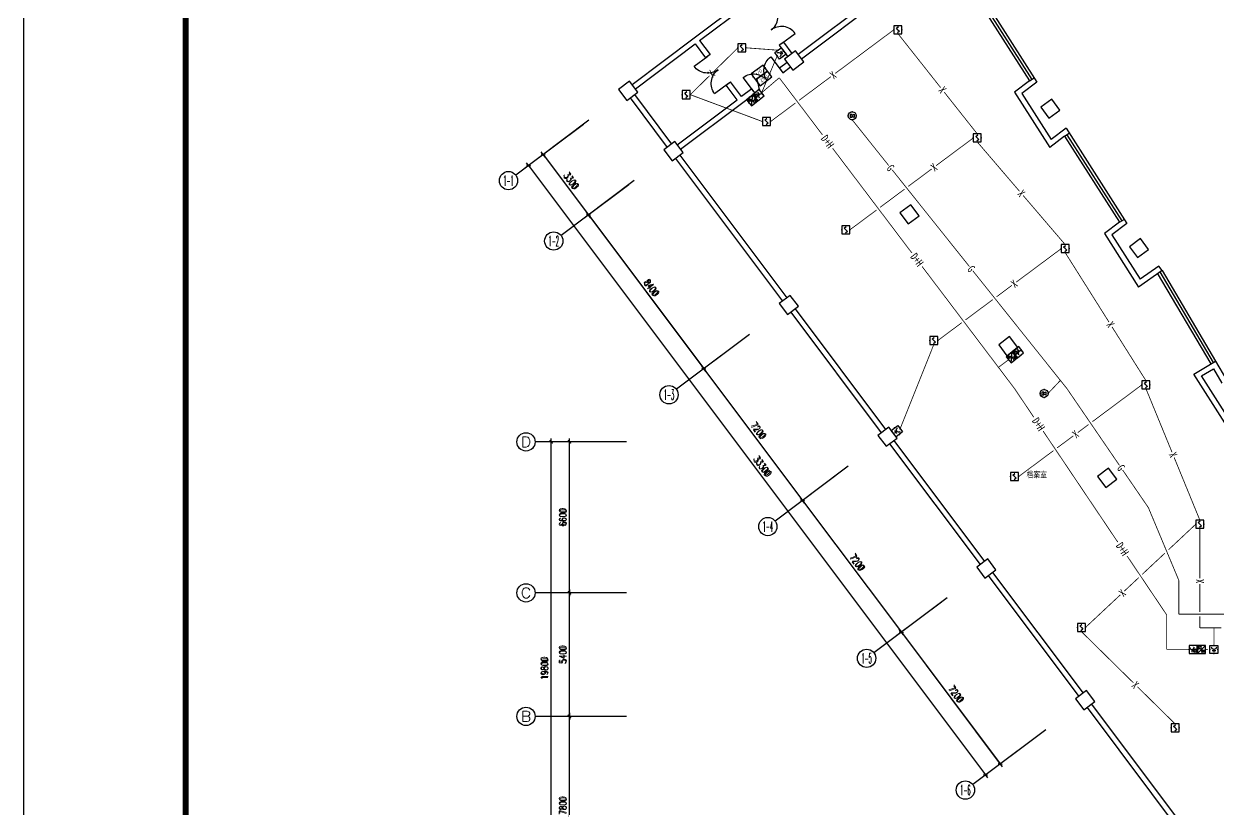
# Model space of a CAD drawing. Extents: x -149393 to 1177518, y -366685 to 296590.
# Drawn here: x 856650 to 908870, y -158251 to -123929 of the extents above; entities that cross this region are included whole.
import ezdxf
from ezdxf.enums import TextEntityAlignment as Align

# ---------------------------------------------------------------- set-up
doc = ezdxf.new("R2010")
doc.units = 0
doc.header["$LTSCALE"] = 1000
doc.header["$MEASUREMENT"] = 0
doc.linetypes.add('常规', pattern=[20, 10, 0, 10])
doc.layers.get('0').update_dxf_attribs({"linetype": 'CONTINUOUS'})
doc.layers.get('Defpoints').update_dxf_attribs({"linetype": 'CONTINUOUS'})
for name, color, linetype in [('AXIS', 3, 'CONTINUOUS'), ('AXIS_TEXT', 7, 'CONTINUOUS'), ('COLUMN', 9, 'CONTINUOUS'), ('EQUIP-消防', 3, 'CONTINUOUS'), ('LWIRE', 4, 'CONTINUOUS'), ('PUB_TITLE', 253, 'CONTINUOUS'), ('SIG_TEXT', 7, 'CONTINUOUS'), ('TEL_TEXT', 7, 'CONTINUOUS'), ('WALL', 9, 'CONTINUOUS'), ('WINDOW', 4, 'CONTINUOUS'), ('WIRE-消防', 3, '常规')]:
    doc.layers.add(name, color=color, linetype=linetype)
doc.styles.add('_TCH_AXIS', font='COMPLEX', dxfattribs={"bigfont": 'GBCBIG'})
doc.styles.add('_TCH_DIM_T3', font='SIMPLEX', dxfattribs={"width": 0.705882, "bigfont": 'GBCBIG'})
doc.styles.add('_TEL_ATTDEF', font='GBENOR', dxfattribs={"width": 0.8, "height": 3, "bigfont": 'GBCBIG'})
doc.styles.add('_TEL_DIM', font='', dxfattribs={"width": 0.8, "height": 3.5})
doc.styles.add('COMPLEX', font='COMPLEX')
doc.styles.add('DIM_FONT', font='SIMPLEX.shx', dxfattribs={"width": 0.8})
doc.styles.get("Standard").update_dxf_attribs({"font": 'gbenor.shx', "bigfont": 'gbcbig.shx'})
doc.styles.get('_TEL_DIM').set_extended_font_data('SimSun')
doc.dimstyles.new('_TCH_ARCH&&100', dxfattribs={"dimtxt": 297.5, "dimasz": 100, "dimexe": 250, "dimexo": 300, "dimgap": 126.25, "dimtad": 1, "dimdec": 0, "dimzin": 0, "dimdsep": 46, "dimtxsty": '_TCH_DIM_T3', "dimblk": 'ARCHTICK', "dimcen": 0.09, "dimclrt": 7, "dimazin": 2, "dimtfac": 1, "dimtdec": 0, "dimtix": 1, "dimtmove": 2, "dimatfit": 3, "dimfxl": 1, "dimtolj": 1, "dimtzin": 0, "dimarcsym": 0})
doc.dimstyles.new('DIMN', dxfattribs={"dimtxt": 300, "dimasz": 1, "dimexe": 250, "dimexo": 300, "dimgap": 150, "dimtad": 1, "dimdec": 0, "dimdsep": 46, "dimtxsty": 'DIM_FONT', "dimblk": '_DIMX', "dimcen": 2.5, "dimclrt": 7, "dimadec": 0, "dimazin": 0, "dimtfac": 1, "dimtdec": 0, "dimtix": 1, "dimtmove": 2, "dimatfit": 3, "dimldrblk": '_DIMX', "dimfxl": 1, "dimtolj": 1, "dimarcsym": 0})

# ---------------------------------------------------------------- blocks, each defined once
blk = doc.blocks.new('$equip_U$00000103(cyc-PC)')
for p, q in [((0.5, 0.5), (-0.5, 0.5)), ((-0.5, 0.5), (-0.5, -0.5)), ((-0.2, 0.2), (0.05, 0.4)), ((0, 0), (-0.2, 0.2)), ((0, 0), (0.2, -0.2)), ((0.5, -0.5), (0.5, 0.5)), ((-0.5, -0.5), (0.5, -0.5)), ((0.2, -0.2), (-0.05, -0.4))]:
    blk.add_line(p, q)
for p in [(-0.5, 0), (0, 0.5), (0.5, 0), (0, -0.5)]:
    blk.add_point(p)
at = {"color": 7, "style": '_TEL_DIM', "flags": 1}
blk.add_attdef('A', text='', height=0.00002, dxfattribs=at).set_placement((0, 0), align=Align.MIDDLE_CENTER)
blk = doc.blocks.new('$equip_U$00000105(cyc-PC)')
for p, q in [((0.5, 1), (-0.5, 1)), ((-0.5, 1), (-0.5, 0)), ((-0.5, 0), (0.5, 0)), ((-0.17, 0.5), (-0.17, 0.15)), ((0.5, 0), (0.5, 1))]:
    blk.add_line(p, q)
for radius in [0.226, 0.113]:
    blk.add_circle((0.23, 0.36), radius)
blk.add_arc((-0.17, 0.8), 0.3, 180, 0)
for p in [(-0.5, 0.5), (0, 1), (0, 0), (0.5, 0.5)]:
    blk.add_point(p)
at = {"color": 7, "style": '_TEL_DIM', "flags": 1}
blk.add_attdef('A', text='', height=0.00002, dxfattribs=at).set_placement((0, 0), align=Align.MIDDLE_CENTER)
blk = doc.blocks.new('$equip_U$00000107(cyc-PC)')
for p, q in [((-0.5, 1), (-0.5, 0)), ((0.5, 1), (-0.5, 0)), ((0.5, 1), (-0.5, 1)), ((-0.5, 0), (0.5, 0)), ((-0.27, 0.87, 0), (-0.42, 0.87, 0)), ((-0.42, 0.87, 0), (-0.42, 0.57, 0)), ((-0.42, 0.57, 0), (-0.27, 0.57, 0)), ((-0.27, 0.82, 0), (-0.07, 0.92, 0)), ((-0.27, 0.57, 0), (-0.27, 0.87, 0)), ((-0.07, 0.52, 0), (-0.27, 0.62, 0)), ((-0.07, 0.92, 0), (-0.07, 0.52, 0)), ((0.11, 0.16), (0.34, 0.4)), ((0.11, 0.4), (0.34, 0.16)), ((0.5, 0), (0.5, 1))]:
    blk.add_line(p, q)
blk.add_circle((0.22, 0.28), 0.169)
for p in [(-0.5, 0.5), (0, 1), (0, 0), (0.5, 0.5)]:
    blk.add_point(p)
at = {"color": 7, "style": '_TEL_DIM', "flags": 1}
blk.add_attdef('A', text='', height=0.00002, dxfattribs=at).set_placement((0, 0), align=Align.MIDDLE_CENTER)
blk = doc.blocks.new('$equip$00001635')
for p, q in [((-0.01, -0.35, 0), (-0.26, -0.35, 0)), ((-0.26, -0.35, 0), (-0.26, -0.65, 0)), ((-0.26, -0.65, 0), (-0.01, -0.65, 0)), ((-0.01, -0.4, 0), (0.24, -0.3, 0)), ((-0.01, -0.65, 0), (-0.01, -0.35, 0)), ((0.24, -0.7, 0), (-0.01, -0.6, 0)), ((0.24, -0.3, 0), (0.24, -0.7, 0))]:
    blk.add_line(p, q)
blk.add_circle((0, -0.5), 0.5)
at = {"flags": 9}
blk.add_attdef('A', (0, 0), '', height=0.00002, dxfattribs=at)
blk.add_attdef('B', text='', height=0.4, dxfattribs=at).set_placement((0.85, -0.68), align=Align.MIDDLE_CENTER)
blk = doc.blocks.new('$equip_U$00000115(cyc-PC)')
for p in [(0.01, 0.5, 0), (-0.49, 0, 0), (0.01, -0.5, 0), (0.51, 0, 0)]:
    blk.add_point(p)
blk.add_blockref('$equip$00001635', (0.01, 0.5, 0))
at = {"color": 7, "style": '_TEL_DIM', "flags": 1}
blk.add_attdef('A', text='', height=0.00002, dxfattribs=at).set_placement((0, 0), align=Align.MIDDLE_CENTER)
blk = doc.blocks.new('$TelecSys$00000079')
for p, q in [((0.7, 0.7), (0, 0)), ((0.1, 0.1), (0.1, 0.1)), ((-0.1, -0.1), (-0.1, -0.1))]:
    blk.add_line(p, q)
at = {"const_width": 0.142}
blk.add_lwpolyline([(-0.07, 0, 1), (0.07, 0, 1)], format="xyb", close=True, dxfattribs=at)
blk.add_solid([(0.63, 0.77), (0.77, 0.63), (1.15, 1.15)])
at = {"width": 0.8, "flags": 9}
blk.add_attdef('A', (0, 0), '', height=0.00002, dxfattribs=at)
blk = doc.blocks.new('$equip_U$00000302(cyc-PC)')
for p, q in [((0.5, 0.5), (-0.5, 0.5)), ((-0.5, 0.5), (-0.5, -0.5)), ((0, 0), (0, -0.35)), ((0.5, -0.5), (0.5, 0.5)), ((-0.5, -0.5), (0.5, -0.5)), ((-0.22, -0.17), (0.22, -0.17))]:
    blk.add_line(p, q)
blk.add_arc((0, 0.3), 0.3, 180, 0)
for p in [(-0.5, 0), (0, 0.5), (0.5, 0), (0, -0.5)]:
    blk.add_point(p)
at = {"color": 7, "style": '_TEL_DIM', "flags": 1}
blk.add_attdef('A', text='', height=0.00002, dxfattribs=at).set_placement((0, 0), align=Align.MIDDLE_CENTER)
blk = doc.blocks.new('_DIMX')
blk.add_line((-150, 0), (150, 0))
at = {"const_width": 50}
blk.add_lwpolyline([(-70, -70), (70, 70)], dxfattribs=at)
blk = doc.blocks.new('_ArchTick')
at = {"color": 0, "linetype": 'ByBlock', "const_width": 0.4}
blk.add_lwpolyline([(-0.5, -0.5), (0.5, 0.5)], dxfattribs=at)
blk = doc.blocks.new('*D1443')
at = {"layer": 'AXIS', "color": 0, "lineweight": -2, "transparency": 16777216}
for p, q in [((888140, -137679), (886180, -139149)), ((886380, -138999), (890700, -144759)), ((892460, -143439), (890500, -144909))]:
    blk.add_line(p, q, dxfattribs=at)
at = {"layer": 'Defpoints', "color": 0, "transparency": 16777216}
for p in [(888380, -137499), (892700, -143259), (890700, -144759)]:
    blk.add_point(p, dxfattribs=at)
at = {"layer": 'AXIS', "color": 0, "lineweight": -2, "transparency": 16777216, "xscale": 100, "yscale": 100, "zscale": 100}
for p, rotation in [((886380, -138999), 126.8700000000011), ((890700, -144759), 306.8700000000011)]:
    blk.add_blockref('_ArchTick', p, dxfattribs=dict(at, rotation=rotation))
at = {"layer": 'AXIS', "color": 7, "transparency": 16777216, "insert": (888760, -141714), "char_height": 297.5, "attachment_point": 5, "rotation": 306.87, "style": '_TCH_DIM_T3'}
blk.add_mtext('\\A1;7200', dxfattribs=at)
blk = doc.blocks.new('*D1444')
at = {"layer": 'AXIS', "color": 0, "lineweight": -2, "transparency": 16777216}
for p, q in [((896780, -149199), (894820, -150669)), ((895020, -150519), (899340, -156279)), ((901100, -154959), (899140, -156429))]:
    blk.add_line(p, q, dxfattribs=at)
at = {"layer": 'Defpoints', "color": 0, "transparency": 16777216}
for p in [(897020, -149019), (901340, -154779), (899340, -156279)]:
    blk.add_point(p, dxfattribs=at)
at = {"layer": 'AXIS', "color": 0, "lineweight": -2, "transparency": 16777216, "xscale": 100, "yscale": 100, "zscale": 100}
for p, rotation in [((895020, -150519), 126.8700000000012), ((899340, -156279), 306.8700000000013)]:
    blk.add_blockref('_ArchTick', p, dxfattribs=dict(at, rotation=rotation))
at = {"layer": 'AXIS', "color": 7, "transparency": 16777216, "insert": (897400, -153234), "char_height": 297.5, "attachment_point": 5, "rotation": 306.87, "style": '_TCH_DIM_T3'}
blk.add_mtext('\\A1;7200', dxfattribs=at)
blk = doc.blocks.new('*D1445')
at = {"layer": 'AXIS', "color": 0, "lineweight": -2, "transparency": 16777216}
for p, q in [((881120, -128319), (878520, -130269)), ((878720, -130119), (898700, -156759)), ((901100, -154959), (898500, -156909))]:
    blk.add_line(p, q, dxfattribs=at)
at = {"layer": 'Defpoints', "color": 0, "transparency": 16777216}
for p in [(881360, -128139), (901340, -154779), (898700, -156759)]:
    blk.add_point(p, dxfattribs=at)
at = {"layer": 'AXIS', "color": 0, "lineweight": -2, "transparency": 16777216, "xscale": 100, "yscale": 100, "zscale": 100}
for p, rotation in [((878720, -130119), 126.8700000000008), ((898700, -156759), 306.8700000000008)]:
    blk.add_blockref('_ArchTick', p, dxfattribs=dict(at, rotation=rotation))
at = {"layer": 'AXIS', "color": 7, "transparency": 16777216, "insert": (888930, -143274), "char_height": 297.5, "attachment_point": 5, "rotation": 306.87, "style": '_TCH_DIM_T3'}
blk.add_mtext('\\A1;33300', dxfattribs=at)
blk = doc.blocks.new('*D1446')
at = {"layer": 'AXIS', "color": 0, "lineweight": -2, "transparency": 16777216}
for p, q in [((892460, -143439), (890500, -144909)), ((890700, -144759), (895020, -150519)), ((896780, -149199), (894820, -150669))]:
    blk.add_line(p, q, dxfattribs=at)
at = {"layer": 'Defpoints', "color": 0, "transparency": 16777216}
for p in [(892700, -143259), (897020, -149019), (895020, -150519)]:
    blk.add_point(p, dxfattribs=at)
at = {"layer": 'AXIS', "color": 0, "lineweight": -2, "transparency": 16777216, "xscale": 100, "yscale": 100, "zscale": 100}
for p, rotation in [((890700, -144759), 126.8700000000003), ((895020, -150519), 306.8700000000003)]:
    blk.add_blockref('_ArchTick', p, dxfattribs=dict(at, rotation=rotation))
at = {"layer": 'AXIS', "color": 7, "transparency": 16777216, "insert": (893080, -147474), "char_height": 297.5, "attachment_point": 5, "rotation": 306.87, "style": '_TCH_DIM_T3'}
blk.add_mtext('\\A1;7200', dxfattribs=at)
blk = doc.blocks.new('*D1447')
at = {"layer": 'AXIS', "color": 0, "lineweight": -2, "transparency": 16777216}
for p, q in [((883100, -130959), (881140, -132429)), ((881340, -132279), (886380, -138999)), ((888140, -137679), (886180, -139149))]:
    blk.add_line(p, q, dxfattribs=at)
at = {"layer": 'Defpoints', "color": 0, "transparency": 16777216}
for p in [(883340, -130779), (888380, -137499), (886380, -138999)]:
    blk.add_point(p, dxfattribs=at)
at = {"layer": 'AXIS', "color": 0, "lineweight": -2, "transparency": 16777216, "xscale": 100, "yscale": 100, "zscale": 100}
for p, rotation in [((881340, -132279), 126.8700000000008), ((886380, -138999), 306.8700000000008)]:
    blk.add_blockref('_ArchTick', p, dxfattribs=dict(at, rotation=rotation))
at = {"layer": 'AXIS', "color": 7, "transparency": 16777216, "insert": (884080, -135474), "char_height": 297.5, "attachment_point": 5, "rotation": 306.87, "style": '_TCH_DIM_T3'}
blk.add_mtext('\\A1;8400', dxfattribs=at)
blk = doc.blocks.new('*D1448')
at = {"layer": 'AXIS', "color": 0, "lineweight": -2, "transparency": 16777216}
for p, q in [((881120, -128319), (879160, -129789)), ((879360, -129639), (881340, -132279)), ((883100, -130959), (881140, -132429))]:
    blk.add_line(p, q, dxfattribs=at)
at = {"layer": 'Defpoints', "color": 0, "transparency": 16777216}
for p in [(881360, -128139), (883340, -130779), (881340, -132279)]:
    blk.add_point(p, dxfattribs=at)
at = {"layer": 'AXIS', "color": 0, "lineweight": -2, "transparency": 16777216, "xscale": 100, "yscale": 100, "zscale": 100}
for p, rotation in [((879360, -129639), 126.8700000000016), ((881340, -132279), 306.8700000000015)]:
    blk.add_blockref('_ArchTick', p, dxfattribs=dict(at, rotation=rotation))
at = {"layer": 'AXIS', "color": 7, "transparency": 16777216, "insert": (880570, -130794), "char_height": 297.5, "attachment_point": 5, "rotation": 306.87, "style": '_TCH_DIM_T3'}
blk.add_mtext('\\A1;3300', dxfattribs=at)
blk = doc.blocks.new('*D1454')
at = {"layer": 'AXIS', "color": 0, "lineweight": -2, "transparency": 16777216}
for p, q in [((882706, -154198), (880256, -154198)), ((880506, -161998), (880506, -154198)), ((882706, -161998), (880256, -161998))]:
    blk.add_line(p, q, dxfattribs=at)
at = {"layer": 'Defpoints', "color": 0, "transparency": 16777216}
for p in [(880506, -154198), (883006, -154198), (883006, -161998)]:
    blk.add_point(p, dxfattribs=at)
at = {"layer": 'AXIS', "color": 0, "lineweight": -2, "transparency": 16777216, "xscale": 100, "yscale": 100, "zscale": 100}
for p, rotation in [((880506, -154198), 90), ((880506, -161998), 270)]:
    blk.add_blockref('_ArchTick', p, dxfattribs=dict(at, rotation=rotation))
at = {"layer": 'AXIS', "color": 7, "transparency": 16777216, "insert": (880231, -158098), "char_height": 297.5, "attachment_point": 5, "rotation": 90, "style": '_TCH_DIM_T3'}
blk.add_mtext('\\A1;7800', dxfattribs=at)
blk = doc.blocks.new('*D1455')
at = {"layer": 'AXIS', "color": 0, "lineweight": -2, "transparency": 16777216}
for p, q in [((882406, -142198), (879456, -142198)), ((879706, -161998), (879706, -142198)), ((882406, -161998), (879456, -161998))]:
    blk.add_line(p, q, dxfattribs=at)
at = {"layer": 'Defpoints', "color": 0, "transparency": 16777216}
for p in [(879706, -142198), (882706, -142198), (882706, -161998)]:
    blk.add_point(p, dxfattribs=at)
at = {"layer": 'AXIS', "color": 0, "lineweight": -2, "transparency": 16777216, "xscale": 100, "yscale": 100, "zscale": 100}
for p, rotation in [((879706, -142198), 90), ((879706, -161998), 270)]:
    blk.add_blockref('_ArchTick', p, dxfattribs=dict(at, rotation=rotation))
at = {"layer": 'AXIS', "color": 7, "transparency": 16777216, "insert": (879431, -152098), "char_height": 297.5, "attachment_point": 5, "rotation": 90, "style": '_TCH_DIM_T3'}
blk.add_mtext('\\A1;19800', dxfattribs=at)
blk = doc.blocks.new('*D1456')
at = {"layer": 'AXIS', "color": 0, "lineweight": -2, "transparency": 16777216}
for p, q in [((882706, -148798), (880256, -148798)), ((880506, -154198), (880506, -148798)), ((882706, -154198), (880256, -154198))]:
    blk.add_line(p, q, dxfattribs=at)
at = {"layer": 'Defpoints', "color": 0, "transparency": 16777216}
for p in [(880506, -148798), (883006, -148798), (883006, -154198)]:
    blk.add_point(p, dxfattribs=at)
at = {"layer": 'AXIS', "color": 0, "lineweight": -2, "transparency": 16777216, "xscale": 100, "yscale": 100, "zscale": 100}
for p, rotation in [((880506, -148798), 90), ((880506, -154198), 270)]:
    blk.add_blockref('_ArchTick', p, dxfattribs=dict(at, rotation=rotation))
at = {"layer": 'AXIS', "color": 7, "transparency": 16777216, "insert": (880231, -151498), "char_height": 297.5, "attachment_point": 5, "rotation": 90, "style": '_TCH_DIM_T3'}
blk.add_mtext('\\A1;5400', dxfattribs=at)
blk = doc.blocks.new('*D1457')
at = {"layer": 'AXIS', "color": 0, "lineweight": -2, "transparency": 16777216}
for p, q in [((882706, -142198), (880256, -142198)), ((880506, -148798), (880506, -142198)), ((882706, -148798), (880256, -148798))]:
    blk.add_line(p, q, dxfattribs=at)
at = {"layer": 'Defpoints', "color": 0, "transparency": 16777216}
for p in [(880506, -142198), (883006, -142198), (883006, -148798)]:
    blk.add_point(p, dxfattribs=at)
at = {"layer": 'AXIS', "color": 0, "lineweight": -2, "transparency": 16777216, "xscale": 100, "yscale": 100, "zscale": 100}
for p, rotation in [((880506, -142198), 90), ((880506, -148798), 270)]:
    blk.add_blockref('_ArchTick', p, dxfattribs=dict(at, rotation=rotation))
at = {"layer": 'AXIS', "color": 7, "transparency": 16777216, "insert": (880231, -145498), "char_height": 297.5, "attachment_point": 5, "rotation": 90, "style": '_TCH_DIM_T3'}
blk.add_mtext('\\A1;6600', dxfattribs=at)
blk = doc.blocks.new('_FZHK')
blk.add_lwpolyline([(-0.5, -0.5), (0.5, -0.5), (0.5, 0.5), (-0.5, 0.5)], close=True)
blk = doc.blocks.new('_AXISO')
blk.add_circle((0, 0), 0.5)
at = {"layer": 'AXIS_TEXT', "style": 'COMPLEX', "width": 1.041667}
blk.add_attdef('A', text='', height=0.56, dxfattribs=at).set_placement((-0.25, -0.28), (0.25, -0.28), align=Align.FIT)
blk = doc.blocks.new('$equip$00002773')
for p, q in [((0.65, 0.65), (-0.65, 0.65)), ((-0.65, 0.65), (-0.65, 0)), ((-0.65, 0), (0.65, 0)), ((0.65, 0), (0.65, 0.65))]:
    blk.add_line(p, q)
at = {"const_width": 0.04}
blk.add_lwpolyline([(-0.65, 0.65), (-0.65, 0), (0.65, 0), (0.65, 0.65), (-0.65, 0.65), (-0.65, 0)], dxfattribs=at)
for p in [(-0.65, 0.33), (0, 0.65), (0, 0), (0.65, 0.33)]:
    blk.add_point(p)
at = {"color": 7}
blk.add_attdef('$TEXT$', text='', height=0.3, dxfattribs=at).set_placement((0.01, 0.34), align=Align.MIDDLE_CENTER)
at = {"color": 7, "flags": 1}
for tag, height, p in [('A', 0.00002, (0, 0)), ('B', 0.4, (0.9, 0.25))]:
    blk.add_attdef(tag, text='', height=height, dxfattribs=at).set_placement(p, align=Align.MIDDLE_CENTER)

msp = doc.modelspace()

# ---------------------------------------------------------------- linework, layer by layer
at = {"color": 59}
for p, q in [((897569.5, -121626), (900618.9, -126418.4)), ((897569.5, -121626), (900618.9, -126418.4)), ((897643.1, -121294.7), (900940.7, -126477.1)), ((897670.7, -121561.6), (900720.1, -126354)), ((900618.9, -126418.4), (900821.4, -126289.6)), ((902159.8, -128840.1), (902362.3, -128711.2)), ((902159.8, -128840.1), (904552.9, -132601)), ((902159.8, -128840.1), (904552.9, -132601)), ((902223.1, -128492.6), (904874.7, -132659.7)), ((902261, -128775.6), (904654.1, -132536.6)), ((904552.9, -132601), (904755.4, -132472.2)), ((906418.1, -134707.5), (908760, -138671.2)), ((906211.5, -134829.6), (908553.4, -138793.2)), ((906314.8, -134768.6), (908656.7, -138732.2))]:
    msp.add_line(p, q, dxfattribs=at)
at = {"layer": 'AXIS'}
for p, q in [((881360.3, -128139.3), (878160.3, -130539.3)), ((883340.3, -130779.3), (880140.3, -133179.3)), ((883340.3, -130779.3), (880140.3, -133179.3)), ((888380.3, -137499.3), (885180.3, -139899.3)), ((883005.5, -142198.2), (879005.5, -142198.2)), ((892700.3, -143259.3), (889500.4, -145659.3)), ((883005.5, -148798.2), (879005.5, -148798.2)), ((883005.5, -148798.2), (879005.5, -148798.2)), ((897020.4, -149019.3), (893820.4, -151419.3)), ((883005.5, -154198.2), (879005.5, -154198.2)), ((883005.5, -154198.2), (879005.5, -154198.2)), ((901340.4, -154779.3), (898140.4, -157179.3))]:
    msp.add_line(p, q, dxfattribs=at)
for centre in [(877840.3, -130779.3), (879820.3, -133419.3), (884860.3, -140139.3), (878605.5, -142198.2), (889180.4, -145899.3), (878605.5, -148798.2), (878605.5, -154198.2)]:
    msp.add_circle(centre, 400, dxfattribs=at)
at = {"layer": 'PUB_TITLE'}
msp.add_lwpolyline([(856650.3, -102676.1), (975450.3, -102676.1), (975450.3, -186684.6), (856650.3, -186684.6)], close=True, dxfattribs=at)
at = {"layer": 'PUB_TITLE', "const_width": 270.7}
msp.add_lwpolyline([(863721.7, -104090.4), (974036, -104090.4), (974036, -185270.4), (863721.7, -185270.4), (863721.7, -104090.4)], close=True, dxfattribs=at)
at = {"layer": 'WALL', "color": 59}
for p, q in [((890502.8, -125257.4), (896060.3, -121089.3)), ((890646.8, -125449.4), (896100.6, -121359.1)), ((885959.6, -124539.8), (888042.8, -122977.4)), ((886199.6, -124659.8), (888186.8, -123169.4)), ((883242.8, -126577.4), (885959.6, -124539.8)), ((883386.8, -126769.4), (886007.6, -124803.8)), ((886007.6, -124803.8), (886459.7, -125406.7)), ((886199.6, -124659.8), (886651.7, -125262.7)), ((889875, -124720.2), (889683, -124864.2)), ((890250.8, -125221.4), (889875, -124720.2)), ((886651.7, -125262.7), (886459.7, -125406.7)), ((889683, -124864.2), (890058.8, -125365.4)), ((890022.8, -125617.4), (889685.5, -125870.4)), ((889829.5, -126062.4), (890166.8, -125809.4)), ((889685.5, -125870.4), (889829.5, -126062.4)), ((887359.7, -126606.7), (887551.7, -126462.7)), ((887843.6, -127251.8), (887359.7, -126606.7)), ((888035.6, -127107.8), (887551.7, -126462.7)), ((888485.5, -126770.4), (888035.6, -127107.8)), ((888629.5, -126962.4), (888485.5, -126770.4)), ((900618.9, -126418.4), (899964.7, -126909.1)), ((900940.7, -126477.1), (900286.5, -126967.7)), ((883158.8, -127165.4), (884778.8, -129325.4)), ((883350.8, -127021.4), (884970.8, -129181.4)), ((885222.8, -129217.4), (887843.6, -127251.8)), ((885366.8, -129409.4), (888083.6, -127371.8)), ((888083.6, -127371.8), (888629.5, -126962.4)), ((899964.7, -126909.1), (901505.6, -129330.7)), ((900286.5, -126967.7), (901568.9, -128983.2)), ((902159.8, -128840.1), (901505.6, -129330.7)), ((902223.1, -128492.6), (901568.9, -128983.2)), ((885138.8, -129805.4), (889818.9, -136045.4)), ((885330.8, -129661.4), (890010.9, -135901.4)), ((904552.9, -132601), (903898.7, -133091.7)), ((903898.7, -133091.7), (905388.8, -135433.5)), ((904874.7, -132659.7), (904220.5, -133150.4)), ((904220.5, -133150.4), (905456.1, -135092.3)), ((906418.1, -134707.5), (905388.8, -135433.5)), ((906279.8, -134511.4), (905456.1, -135092.3)), ((906418.1, -134707.5), (906279.8, -134511.4)), ((890178.9, -136525.4), (894138.9, -141805.4)), ((890370.9, -136381.4), (894330.9, -141661.4)), ((907807.1, -139234.2), (908751.7, -138676.1)), ((908751.7, -138676.1), (909230.6, -139486.6)), ((909163.6, -141365.9), (907807.1, -139234.2)), ((908142.8, -139314.6), (908667.1, -139004.8)), ((909163.6, -140918.9), (908142.8, -139314.6)), ((908667.1, -139004.8), (909037.4, -139631.5)), ((894498.9, -142285.4), (898458.9, -147565.4)), ((894690.9, -142141.4), (898650.9, -147421.4)), ((898818.9, -148045.4), (902778.9, -153325.4)), ((899010.9, -147901.4), (902970.9, -153181.4)), ((903138.9, -153805.4), (907528.6, -159658.2)), ((903330.9, -153661.4), (907738.6, -159538.2))]:
    msp.add_line(p, q, dxfattribs=at)
at = {"layer": 'WINDOW', "color": 59, "extrusion": (7.34766e-17, -9.79684e-17, -1)}
msp.add_lwpolyline([(-889779, -124792.2), (-890379, -124342.2, -0.4142136), (-889329, -124192.2, -0.4142136), (-889479, -123142.2), (-888879, -123592.2)], format="xyb", dxfattribs=at)
at = {"layer": 'WINDOW', "color": 59, "extrusion": (0, 0, -1)}
msp.add_lwpolyline([(-887454.1, -126532.6), (-886854.2, -126982.6, 0.4142136), (-887004.1, -125932.6, 0.4142136), (-885954.1, -125782.6), (-886554.1, -125332.6)], format="xyb", dxfattribs=at)
at = {"layer": 'WINDOW', "color": 59}
msp.add_lwpolyline([(888557.5, -126866.4), (888107.5, -126266.4, -0.4142136), (889157.5, -126416.4, -0.4142136), (889307.5, -125366.4), (889757.5, -125966.4)], format="xyb", dxfattribs=at)
at = {"layer": 'WIRE-消防', "linetype": '常规', "const_width": 35}
for points in [[(892129.6, -126092.1), (894696.5, -124181.8)], [(894871.5, -124356.8), (896738.8, -126716.3)], [(886805, -126023.2), (887872.6, -124973.5)], [(889625.4, -125079.1), (888222.6, -124973.5)], [(889590.4, -125324.1), (888908.9, -126940.4)], [(885788.9, -127022.3), (886630.9, -126194.5)], [(890550, -127267.6), (891933.6, -126237.9)], [(896890.4, -126907.8), (898340.1, -128739.6)], [(885788.9, -127022.3), (888949.4, -128198.3)], [(889299.4, -128198.3), (890389.5, -127387)], [(896541.5, -130122.8), (898165.1, -128914.6)], [(898340.1, -129089.6), (900185, -131243.8)], [(895322.1, -131030.3), (896345.6, -130268.7)], [(894092.5, -131945.4), (895161.6, -131149.8)], [(900343.9, -131429.3), (902184, -133578)], [(892768, -132931), (893932.1, -132064.8)], [(900046.4, -135213.5), (902009, -133753)], [(902184, -133928), (904098.8, -136963.5)], [(899180.4, -135857.9), (899850.4, -135359.3)], [(897821.4, -136869.3), (899019.9, -135977.4)], [(896611.8, -137769.4), (897660.9, -136988.7)], [(904229.1, -137170.1), (905715.5, -139526.5)], [(894965.6, -141624.3), (896436.8, -137944.4)], [(903370.3, -141316.6), (905540.5, -139701.5)], [(905715.5, -139876.5), (906854.3, -142652.9)], [(902733, -141790.8), (903209.7, -141436.1)], [(901831.9, -142461.4), (902537, -141936.7)], [(900143.4, -143718), (901671.2, -142581)], [(906947, -142878.9), (908071.4, -145620)], [(907896.4, -145795), (906700, -146914.4)], [(908071.4, -145970), (908071.4, -148166.9)], [(906544.2, -147060.2), (905550.7, -147989.8)], [(905402.8, -148128.2), (904769.4, -148720.8)], [(908071.4, -148411.1), (908071.4, -149628.4)], [(904591.1, -148887.7), (903065.6, -150315.1)], [(908071.4, -149828.4), (908071.4, -150327.6)], [(909017.2, -150327.6), (908071.4, -150327.6)], [(908689.4, -151095.4), (908689.4, -150327.6)], [(905166.6, -152731.1), (902890.6, -150490.1)], [(906993.2, -154529.7), (905340.6, -152902.5)]]:
    msp.add_lwpolyline(points, dxfattribs=at)
at = {"layer": 'WIRE-消防', "color": 0, "linetype": '常规', "const_width": 35}
for points in [[(888908.9, -126940.4), (889679.6, -126283.8)], [(889679.6, -126283.8), (891570.4, -128780.7)], [(892012.8, -129364.8), (895480.8, -133944.2)], [(895923.2, -134528.4), (899965.4, -139866)], [(899705.3, -138611.3), (899264.4, -138940.3)], [(899965.4, -139866), (900810.4, -141122.2)], [(901219.4, -141730.1), (904480.3, -146577.8)], [(904889.3, -147185.7), (906615.8, -149752.3)], [(906615.8, -149752.3), (906615.8, -151270.4)], [(907608.8, -151270.4), (906615.8, -151270.4)], [(908314.1, -151270.4), (908429.9, -151270.4)]]:
    msp.add_lwpolyline(points, dxfattribs=at)
at = {"layer": 'WIRE-消防', "color": 2, "linetype": '常规', "const_width": 35}
for points in [[(892869.9, -128122.2), (894468.9, -130122.9)], [(894621.4, -130313.7), (897996.2, -134536.3)], [(898148.7, -134727.1), (902258.9, -139869.9)], [(901432.7, -140083.1), (901972.6, -139511.7)], [(902258.9, -139869.9), (904557.1, -143227.6)], [(904695.1, -143429.1), (905820.8, -145073.8)], [(905820.8, -145073.8), (907149.4, -148246.4)], [(907149.4, -148246.4), (907149.4, -149728.4)], [(907149.4, -149728.4), (909437.8, -149728.4)]]:
    msp.add_lwpolyline(points, dxfattribs=at)

# ---------------------------------------------------------------- block references
at = {"layer": 'AXIS'}
ref = msp.add_blockref('_AXISO', (893500.4, -151659.3), dxfattribs=dict(at, xscale=800, yscale=800, zscale=800))
ref.add_attrib('A', '1-5', dxfattribs={"layer": 'AXIS_TEXT', "height": 452.55, "style": '_TCH_AXIS', "width": 0.381818}).set_placement((893274.1, -151885.5), (893726.6, -151885.5), align=Align.FIT)
ref = msp.add_blockref('_AXISO', (897820.4, -157419.3), dxfattribs=dict(at, xscale=800, yscale=800, zscale=800))
ref.add_attrib('A', '1-6', dxfattribs={"layer": 'AXIS_TEXT', "height": 452.55, "style": '_TCH_AXIS', "width": 0.381818}).set_placement((897594.1, -157645.5), (898046.6, -157645.5), align=Align.FIT)
at = {"layer": 'COLUMN', "color": 59}
for p, xscale, yscale, zscale, rotation in [((890334.8, -125533.4), 599.9999999999445, 599.9999999999445, 599.9999999999445, 306.8699999999949), ((883074.8, -126853.4), 599.999999999962, 599.999999999962, 599.999999999962, 36.87000000000402), ((901534.4, -127633.7), 599.9999999999562, 599.9999999999562, 599.9999999999562, 306.869999999994), ((885054.8, -129493.4), 599.999999999962, 599.999999999962, 599.999999999962, 36.87000000000402), ((895374.9, -132253.4), 599.9999999999445, 599.9999999999445, 599.9999999999445, 306.8699999999949), ((905411.1, -133726.2), 599.9999999999562, 599.9999999999562, 599.9999999999562, 306.869999999994), ((890094.9, -136213.4), 600.0000000000464, 600.0000000000464, 600.0000000000464, 36.86999999999623), ((899694.9, -138013.4), 600.0000000000144, 600.0000000000144, 600.0000000000144, 306.8700000000038), ((894414.9, -141973.4), 599.999999999962, 599.999999999962, 599.999999999962, 36.87000000000402), ((904014.9, -143773.4), 600.0000000000464, 600.0000000000464, 600.0000000000464, 216.8699999999962), ((898734.9, -147733.4), 599.999999999962, 599.999999999962, 599.999999999962, 36.87000000000402), ((903054.9, -153493.4), 600.000000000026, 600.000000000026, 600.000000000026, 306.8700000000029)]:
    msp.add_blockref('_FZHK', p, dxfattribs=dict(at, xscale=xscale, yscale=yscale, zscale=zscale, rotation=rotation))
at = {"layer": 'EQUIP-消防', "zscale": 350}
for name, p, xscale, yscale in [('$equip_U$00000103(cyc-PC)', (894871.5, -124181.8), 350, 350), ('$equip_U$00000103(cyc-PC)', (888047.6, -124973.5), 350, 350), ('$equip_U$00000103(cyc-PC)', (885613.9, -127022.3), 350, 350), ('$equip_U$00000115(cyc-PC)', (892866.4, -127947.2), 350, 350), ('$equip_U$00000103(cyc-PC)', (889124.4, -128198.3), 350, 350), ('$equip_U$00000103(cyc-PC)', (898340.1, -128914.6), 350, 350), ('$equip_U$00000103(cyc-PC)', (892593, -132931), 350, 350), ('$equip_U$00000103(cyc-PC)', (902184, -133753), 350, 350), ('$equip_U$00000103(cyc-PC)', (896436.8, -137769.4), 350, 350), ('$equip_U$00000115(cyc-PC)', (901254.2, -140083.1), 350, 350), ('$equip_U$00000103(cyc-PC)', (905715.5, -139701.5), 350, 350), ('$equip_U$00000103(cyc-PC)', (899968.4, -143718), 350, 350), ('$equip_U$00000103(cyc-PC)', (908071.4, -145795), 350, 350), ('$equip_U$00000103(cyc-PC)', (902890.6, -150315.1), 350, 350), ('$equip_U$00000302(cyc-PC)', (908689.4, -151270.4), -350, 350.0000000001164), ('$equip_U$00000103(cyc-PC)', (906993.2, -154704.7), 350, 350)]:
    msp.add_blockref(name, p, dxfattribs=dict(at, xscale=xscale, yscale=yscale))
at = {"layer": 'EQUIP-消防'}
for name, p, xscale, yscale, zscale, rotation in [('$equip_U$00000302(cyc-PC)', (889730.4, -125219.1), -350.0000000000453, 350.0000000000582, 350, 126.8690632714652), ('$equip_U$00000105(cyc-PC)', (888663, -126912.1), 350.0000000000498, 350.0000000000498, 350.0000000000498, 218.4336499792642), ('$equip_U$00000107(cyc-PC)', (888384.7, -127133), 350.0000000000498, 350.0000000000498, 350.0000000000498, 218.4336499792642), ('$equip_U$00000107(cyc-PC)', (899733.6, -138365.5), 350.0000000000498, 350.0000000000498, 350.0000000000498, 218.4336499792642), ('$equip_U$00000105(cyc-PC)', (900011.9, -138144.6), 350.0000000000498, 350.0000000000498, 350.0000000000498, 218.4336499792642), ('$equip_U$00000302(cyc-PC)', (894825.6, -141729.3), -350.0000000000109, 350.0000000000873, 350, 306.8706549168166), ('$equip_U$00000105(cyc-PC)', (907783.8, -151445.4), 350.0000000001327, 350.0000000001327, 350.0000000001327, 0.0002843056999166379), ('$equip_U$00000107(cyc-PC)', (908139.1, -151445.4), 350.0000000001327, 350.0000000001327, 350.0000000001327, 0.0002843056999166379)]:
    msp.add_blockref(name, p, dxfattribs=dict(at, xscale=xscale, yscale=yscale, zscale=zscale, rotation=rotation))
ref = msp.add_blockref('$equip$00002773', (888904.8, -126182.7), dxfattribs=dict(at, xscale=500, yscale=500, zscale=500, rotation=36.86999897399913))
ref.add_attrib('$TEXT$', 'I/O', dxfattribs={"layer": '0', "color": 7, "height": 150, "rotation": 45, "style": '_TEL_ATTDEF'}).set_placement((888804.4, -126043.7), align=Align.MIDDLE_CENTER)
ref = msp.add_blockref('$equip$00002773', (889099.8, -126442.7), dxfattribs=dict(at, xscale=500, yscale=500, zscale=500, rotation=36.86999897399913))
ref.add_attrib('$TEXT$', 'ZSD', dxfattribs={"layer": '0', "color": 7, "height": 150, "rotation": 45, "style": '_TEL_ATTDEF'}).set_placement((888999.4, -126303.7), align=Align.MIDDLE_CENTER)
at = {"layer": 'LWIRE', "xscale": 350.000000000013, "yscale": 350.000000000013, "zscale": 350.000000000013, "rotation": 56.43861497725587}
msp.add_blockref('$TelecSys$00000079', (888800.1, -126803.3), dxfattribs=at)

# ---------------------------------------------------------------- texts
at = {"layer": 'AXIS', "color": 7, "style": '_TCH_AXIS'}
for s, height, width, p, p2 in [('1-1', 452.55, 0.42, (877614, -131005.6), (878066.6, -131005.6)), ('1-2', 452.55, 0.381818, (879594.1, -133645.6), (880046.6, -133645.6)), ('1-3', 452.55, 0.381818, (884634.1, -140365.6), (885086.6, -140365.6)), ('D', 452.5, 1.235294, (878379.2, -142424.5), (878831.8, -142424.5)), ('1-4', 452.55, 0.368421, (888954.1, -146125.6), (889406.6, -146125.6)), ('C', 452.5, 1.4, (878379.2, -149024.5), (878831.8, -149024.5)), ('B', 452.5, 1.235294, (878379.2, -154424.5), (878831.8, -154424.5))]:
    msp.add_text(s, height=height, dxfattribs=dict(at, width=width)).set_placement(p, p2, align=Align.FIT)
at = {"layer": 'SIG_TEXT', "style": '_TEL_DIM', "width": 0.8}
for s, rotation, p in [('X', 44.51657, (886717.9, -126108.9)), ('X', 36.65581, (892031.6, -126165)), ('X', 308.35884, (896814.6, -126812)), ('D+H', 307.13679, (891791.6, -129072.7)), ('X', 36.65581, (896443.6, -130195.8)), ('G', 308.63275, (894545.1, -130218.3)), ('X', 310.57645, (900264.4, -131336.6)), ('D+H', 307.13679, (895702, -134236.3)), ('G', 308.63275, (898072.5, -134631.7)), ('X', 36.65581, (899948.4, -135286.4)), ('X', 302.24365, (904163.9, -137066.8)), ('D+H', 303.92831, (901014.9, -141426.2)), ('X', 36.65581, (902635, -141863.8)), ('X', 292.30267, (906900.7, -142765.9)), ('G', 304.38987, (904626.1, -143328.3)), ('D+H', 303.92831, (904684.8, -146881.7)), ('X', 90, (908071.4, -148289)), ('X', 43.09655, (904680.3, -148804.3)), ('X', 315.44418, (905253.6, -152816.8))]:
    msp.add_text(s, height=350, rotation=rotation, dxfattribs=at).set_placement(p, align=Align.MIDDLE_CENTER)
at = {"layer": 'TEL_TEXT', "color": 59, "style": '_TEL_DIM', "width": 0.8}
msp.add_text('档案室', height=265.82, dxfattribs=at).set_placement((900491.9, -143761))

# ---------------------------------------------------------------- dimensions: what is measured, and where the dimension line sits
at = {"layer": 'AXIS'}
for p1, p2, distance in [((881360.3, -128139.3), (901340.4, -154779.3), -3300), ((881360.3, -128139.3), (883340.3, -130779.3), -2500), ((883340.3, -130779.3), (888380.3, -137499.3), -2500), ((888380.3, -137499.3), (892700.3, -143259.3), -2500), ((882705.5, -161998.2), (882705.5, -142198.2), 3000), ((883005.5, -148798.2), (883005.5, -142198.2), 2500), ((892700.3, -143259.3), (897020.4, -149019.3), -2500), ((883005.5, -154198.2), (883005.5, -148798.2), 2500), ((897020.4, -149019.3), (901340.4, -154779.3), -2500), ((883005.5, -161998.2), (883005.5, -154198.2), 2500)]:
    msp.add_aligned_dim(p1=p1, p2=p2, distance=distance, dimstyle='DIMN', dxfattribs=at).render()
for p1, p2, distance, picture, middle in [((881360.3, -128139.3), (901340.4, -154779.3), -3300, '*D1445', (888930.3, -143274.3)), ((881360.3, -128139.3), (883340.3, -130779.3), -2500, '*D1448', (880570.3, -130794.3)), ((883340.3, -130779.3), (888380.3, -137499.3), -2500, '*D1447', (884080.3, -135474.3)), ((888380.3, -137499.3), (892700.3, -143259.3), -2500, '*D1443', (888760.3, -141714.3)), ((882705.5, -161998.2), (882705.5, -142198.2), 3000, '*D1455', (879430.5, -152098.2)), ((883005.5, -148798.2), (883005.5, -142198.2), 2500, '*D1457', (880230.5, -145498.2)), ((892700.3, -143259.3), (897020.4, -149019.3), -2500, '*D1446', (893080.4, -147474.3)), ((883005.5, -154198.2), (883005.5, -148798.2), 2500, '*D1456', (880230.5, -151498.2)), ((897020.4, -149019.3), (901340.4, -154779.3), -2500, '*D1444', (897400.4, -153234.3)), ((883005.5, -161998.2), (883005.5, -154198.2), 2500, '*D1454', (880230.5, -158098.2))]:
    dim = msp.add_aligned_dim(p1=p1, p2=p2, distance=distance, dimstyle='_TCH_ARCH&&100', dxfattribs=at)
    dim.commit()
    dim.dimension.update_dxf_attribs({"geometry": picture, "text_midpoint": middle})

doc.saveas('drawing.dxf')
